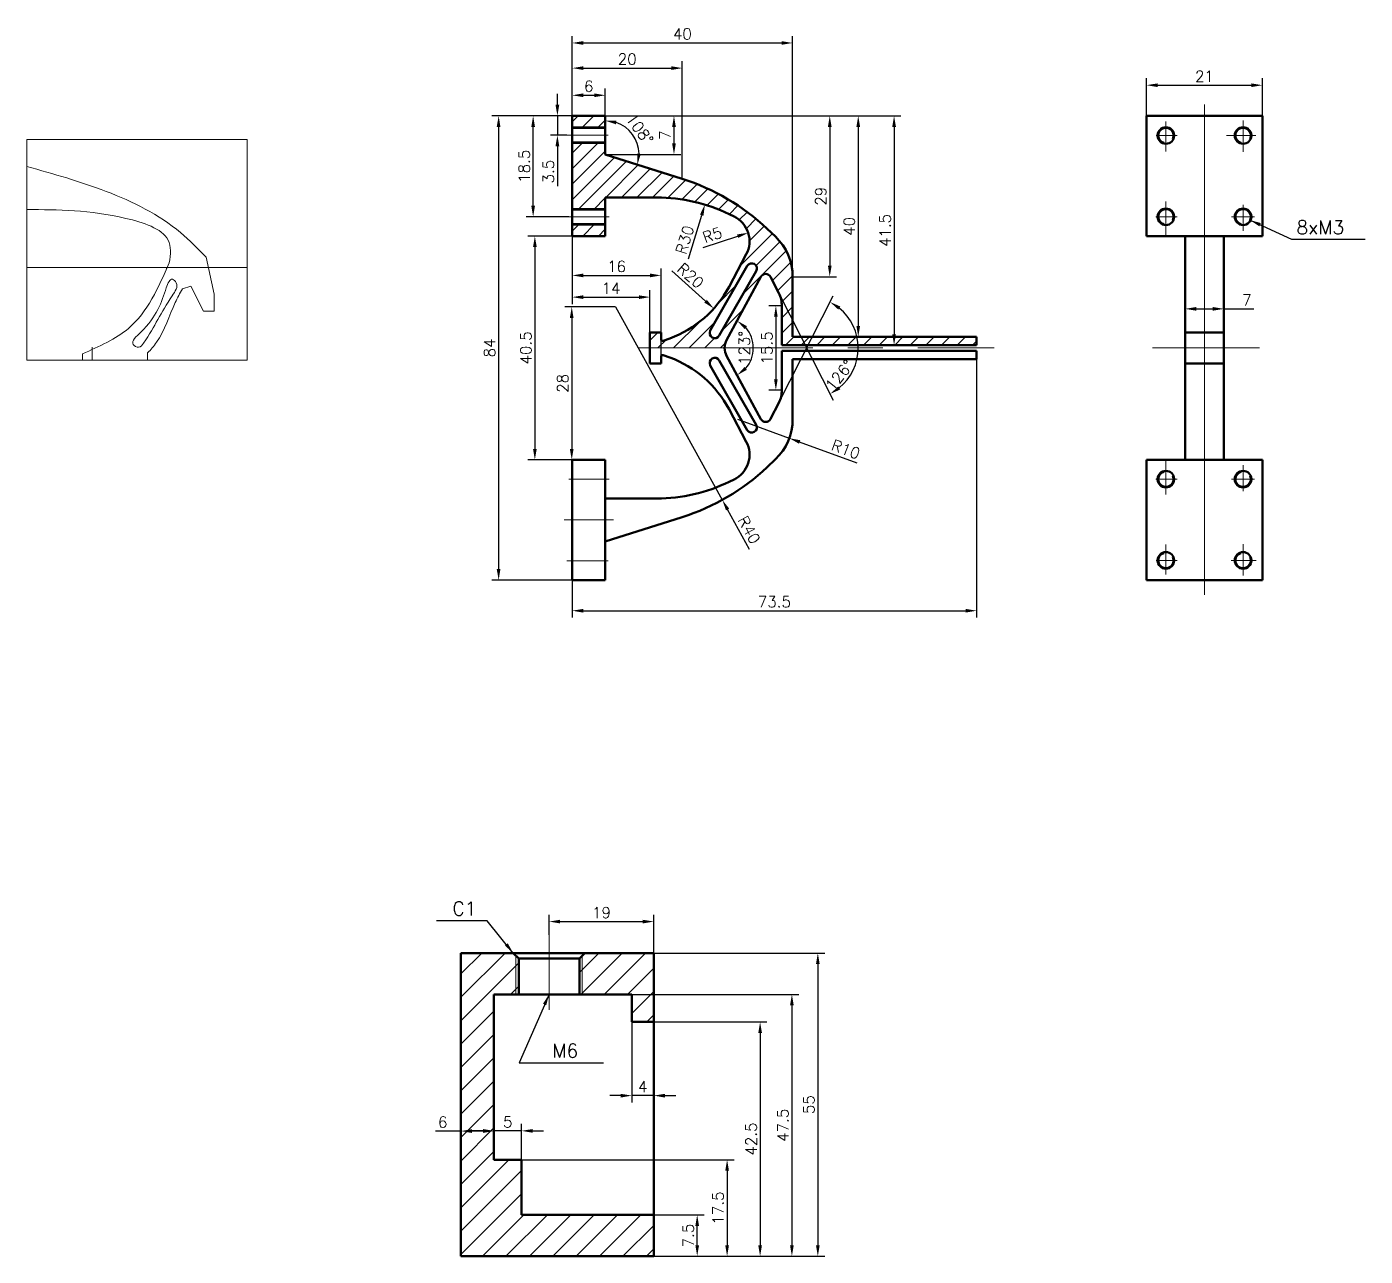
# Model space of a CAD drawing. Header units: millimetres. Extents: x -1505 to 6149, y -3153 to 848.
# Drawn here: x -1504.7 to -1261.9, y -1061.1 to -838.1 of the extents above; entities that cross this region are included whole.
import ezdxf

# ---------------------------------------------------------------- set-up
doc = ezdxf.new("R2010")
doc.units = ezdxf.units.MM
doc.linetypes.add('CENTER', pattern=[50.8, 31.75, -6.35, 6.35, -6.35])
doc.linetypes.add('CENTERX2', pattern=[101.6, 63.5, -12.7, 12.7, -12.7])
doc.styles.get("Standard").update_dxf_attribs({"font": 'txt', "bigfont": 'gbcbig.shx'})
doc.dimstyles.new('ISO-25', dxfattribs={"dimtxt": 2, "dimasz": 2, "dimexe": 1.25, "dimexo": 0, "dimtad": 1, "dimdsep": 46, "dimtxsty": 'Standard', "dimcen": 2.5, "dimadec": 0, "dimazin": 0, "dimtfac": 1, "dimtmove": 0, "dimatfit": 3, "dimfxl": 1, "dimarcsym": 0})

# ---------------------------------------------------------------- blocks, each defined once
blk = doc.blocks.new('*D2')
at = {"color": 0, "lineweight": -2}
for p, q in [((-1405.75, -854.26), (-1420.34, -854.26)), ((-1419.09, -856.26), (-1419.09, -936.47)), ((-1405.75, -938.47), (-1420.34, -938.47))]:
    blk.add_line(p, q, dxfattribs=at)
at = {"color": 0}
for points in [[(-1419.43, -856.26), (-1418.76, -856.26), (-1419.09, -854.26)], [(-1419.43, -936.47), (-1418.76, -936.47), (-1419.09, -938.47)]]:
    blk.add_solid(points, dxfattribs=at)
at = {"layer": 'Defpoints', "color": 0}
for p in [(-1405.75, -854.26), (-1419.09, -938.47), (-1405.75, -938.47)]:
    blk.add_point(p, dxfattribs=at)
at = {"color": 0, "lineweight": 13, "insert": (-1420.72, -896.36), "char_height": 2, "attachment_point": 5, "rotation": 90}
blk.add_mtext('84', dxfattribs=at)
blk = doc.blocks.new('*D3')
at = {"color": 0, "lineweight": -2}
for p, q in [((-1405.75, -876.07), (-1413.77, -876.07)), ((-1412.52, -878.07), (-1412.52, -914.66)), ((-1405.75, -916.66), (-1413.77, -916.66))]:
    blk.add_line(p, q, dxfattribs=at)
at = {"color": 0}
for points in [[(-1412.85, -878.07), (-1412.18, -878.07), (-1412.52, -876.07)], [(-1412.85, -914.66), (-1412.18, -914.66), (-1412.52, -916.66)]]:
    blk.add_solid(points, dxfattribs=at)
at = {"layer": 'Defpoints', "color": 0}
for p in [(-1405.75, -876.07), (-1412.52, -916.66), (-1405.75, -916.66)]:
    blk.add_point(p, dxfattribs=at)
at = {"color": 0, "lineweight": 13, "insert": (-1414.14, -896.36), "char_height": 2, "attachment_point": 5, "rotation": 90}
blk.add_mtext('40.5', dxfattribs=at)
blk = doc.blocks.new('*D4')
at = {"color": 0, "lineweight": -2}
for p, q in [((-1408.43, -852.26), (-1408.43, -850.26)), ((-1405.75, -854.26), (-1409.68, -854.26)), ((-1408.43, -854.26), (-1408.43, -857.76)), ((-1406.69, -857.76), (-1409.68, -857.76)), ((-1408.43, -859.76), (-1408.43, -867.01))]:
    blk.add_line(p, q, dxfattribs=at)
at = {"color": 0}
for points in [[(-1408.77, -852.26), (-1408.1, -852.26), (-1408.43, -854.26)], [(-1408.77, -859.76), (-1408.1, -859.76), (-1408.43, -857.76)]]:
    blk.add_solid(points, dxfattribs=at)
at = {"layer": 'Defpoints', "color": 0}
for p in [(-1405.75, -854.26), (-1408.43, -857.76), (-1406.69, -857.76)]:
    blk.add_point(p, dxfattribs=at)
at = {"color": 0, "lineweight": 13, "insert": (-1410.06, -864.38), "char_height": 2, "attachment_point": 5, "rotation": 90}
blk.add_mtext('3.5', dxfattribs=at)
blk = doc.blocks.new('*D5')
at = {"color": 0, "lineweight": -2}
for p, q in [((-1405.75, -854.26), (-1414.08, -854.26)), ((-1412.83, -870.57), (-1412.83, -856.26)), ((-1406.36, -872.57), (-1414.08, -872.57))]:
    blk.add_line(p, q, dxfattribs=at)
at = {"color": 0}
for points in [[(-1413.16, -856.26), (-1412.5, -856.26), (-1412.83, -854.26)], [(-1413.16, -870.57), (-1412.5, -870.57), (-1412.83, -872.57)]]:
    blk.add_solid(points, dxfattribs=at)
at = {"layer": 'Defpoints', "color": 0}
for p in [(-1412.83, -854.26), (-1405.75, -854.26), (-1406.36, -872.57)]:
    blk.add_point(p, dxfattribs=at)
at = {"color": 0, "lineweight": 13, "insert": (-1414.45, -863.41), "char_height": 2, "attachment_point": 5, "rotation": 90}
blk.add_mtext('18.5', dxfattribs=at)
blk = doc.blocks.new('*D6')
at = {"color": 0, "lineweight": -2}
blk.add_line((-1384.67, -880.2), (-1382.26, -872.28), dxfattribs=at)
at = {"color": 0}
blk.add_solid([(-1382.58, -872.18), (-1381.94, -872.37), (-1381.68, -870.36)], dxfattribs=at)
at = {"layer": 'Defpoints', "color": 0}
for p in [(-1381.68, -870.36), (-1390.41, -899.07)]:
    blk.add_point(p, dxfattribs=at)
at = {"color": 0, "lineweight": 13, "insert": (-1385.32, -876.74), "char_height": 2, "attachment_point": 5, "rotation": 73.0969}
blk.add_mtext('R30', dxfattribs=at)
blk = doc.blocks.new('*D7')
at = {"color": 0, "lineweight": -2}
blk.add_line((-1381.99, -878.12), (-1375.73, -876.09), dxfattribs=at)
at = {"color": 0}
blk.add_solid([(-1375.84, -875.77), (-1375.63, -876.4), (-1373.83, -875.47)], dxfattribs=at)
at = {"layer": 'Defpoints', "color": 0}
for p in [(-1373.83, -875.47), (-1378.58, -877.02)]:
    blk.add_point(p, dxfattribs=at)
at = {"color": 0, "lineweight": 13, "insert": (-1380.32, -875.87), "char_height": 2, "attachment_point": 5, "rotation": 18.0246}
blk.add_mtext('R5', dxfattribs=at)
blk = doc.blocks.new('*D8')
at = {"color": 0, "lineweight": -2}
blk.add_line((-1387.7, -882.37), (-1381.55, -887.88), dxfattribs=at)
at = {"color": 0}
blk.add_solid([(-1381.33, -887.63), (-1381.78, -888.13), (-1380.06, -889.21)], dxfattribs=at)
at = {"layer": 'Defpoints', "color": 0}
for p in [(-1394.96, -875.87), (-1380.06, -889.21)]:
    blk.add_point(p, dxfattribs=at)
at = {"color": 0, "lineweight": 13, "insert": (-1384.29, -883.25), "char_height": 2, "attachment_point": 5, "rotation": 318.1546}
blk.add_mtext('R20', dxfattribs=at)
blk = doc.blocks.new('*D9')
at = {"color": 0, "lineweight": -2}
for p, q in [((-1405.75, -854.26), (-1405.75, -849.28)), ((-1399.75, -854.26), (-1399.75, -849.28)), ((-1403.75, -850.53), (-1401.75, -850.53))]:
    blk.add_line(p, q, dxfattribs=at)
at = {"color": 0}
for points in [[(-1403.75, -850.19), (-1403.75, -850.86), (-1405.75, -850.53)], [(-1401.75, -850.19), (-1401.75, -850.86), (-1399.75, -850.53)]]:
    blk.add_solid(points, dxfattribs=at)
at = {"layer": 'Defpoints', "color": 0}
for p in [(-1399.75, -850.53), (-1405.75, -854.26), (-1399.75, -854.26)]:
    blk.add_point(p, dxfattribs=at)
at = {"color": 0, "lineweight": 13, "insert": (-1402.75, -848.9), "char_height": 2, "attachment_point": 5}
blk.add_mtext('6', dxfattribs=at)
blk = doc.blocks.new('*D10')
at = {"color": 0, "lineweight": -2}
for p, q in [((-1405.75, -854.26), (-1405.75, -844.35)), ((-1385.78, -865.69), (-1385.78, -844.35)), ((-1403.75, -845.6), (-1387.78, -845.6))]:
    blk.add_line(p, q, dxfattribs=at)
at = {"color": 0}
for points in [[(-1403.75, -845.27), (-1403.75, -845.93), (-1405.75, -845.6)], [(-1387.78, -845.27), (-1387.78, -845.93), (-1385.78, -845.6)]]:
    blk.add_solid(points, dxfattribs=at)
at = {"layer": 'Defpoints', "color": 0}
for p in [(-1385.78, -845.6), (-1405.75, -854.26), (-1385.78, -865.69)]:
    blk.add_point(p, dxfattribs=at)
at = {"color": 0, "lineweight": 13, "insert": (-1395.77, -843.97), "char_height": 2, "attachment_point": 5}
blk.add_mtext('20', dxfattribs=at)
blk = doc.blocks.new('*D11')
at = {"color": 0, "lineweight": -2}
for p, q in [((-1405.75, -854.26), (-1405.75, -839.79)), ((-1365.77, -894.36), (-1365.77, -839.79)), ((-1403.75, -841.04), (-1367.77, -841.04))]:
    blk.add_line(p, q, dxfattribs=at)
at = {"color": 0}
for points in [[(-1403.75, -840.71), (-1403.75, -841.37), (-1405.75, -841.04)], [(-1367.77, -840.71), (-1367.77, -841.37), (-1365.77, -841.04)]]:
    blk.add_solid(points, dxfattribs=at)
at = {"layer": 'Defpoints', "color": 0}
for p in [(-1365.77, -841.04), (-1405.75, -854.26), (-1365.77, -894.36)]:
    blk.add_point(p, dxfattribs=at)
at = {"color": 0, "lineweight": 13, "insert": (-1385.76, -839.41), "char_height": 2, "attachment_point": 5}
blk.add_mtext('40', dxfattribs=at)
blk = doc.blocks.new('*D12')
at = {"color": 0, "lineweight": -2}
for p, q in [((-1332.4, -898.36), (-1332.4, -945.27)), ((-1405.75, -938.47), (-1405.75, -945.27)), ((-1403.75, -944.02), (-1334.4, -944.02))]:
    blk.add_line(p, q, dxfattribs=at)
at = {"color": 0}
for points in [[(-1403.75, -943.69), (-1403.75, -944.36), (-1405.75, -944.02)], [(-1334.4, -943.69), (-1334.4, -944.36), (-1332.4, -944.02)]]:
    blk.add_solid(points, dxfattribs=at)
at = {"layer": 'Defpoints', "color": 0}
for p in [(-1332.4, -898.36), (-1405.75, -938.47), (-1332.4, -944.02)]:
    blk.add_point(p, dxfattribs=at)
at = {"color": 0, "lineweight": 13, "insert": (-1369.08, -942.4), "char_height": 2, "attachment_point": 5}
blk.add_mtext('73.5', dxfattribs=at)
blk = doc.blocks.new('*D13')
at = {"color": 0, "lineweight": -2}
for p, q in [((-1397.88, -888.91), (-1378.53, -923.92)), ((-1373.57, -932.89), (-1377.56, -925.67))]:
    blk.add_line(p, q, dxfattribs=at)
at = {"color": 0}
blk.add_solid([(-1377.27, -925.51), (-1377.85, -925.83), (-1378.53, -923.92)], dxfattribs=at)
at = {"layer": 'Defpoints', "color": 0}
for p in [(-1397.88, -888.91), (-1378.53, -923.92)]:
    blk.add_point(p, dxfattribs=at)
at = {"color": 0, "lineweight": 13, "insert": (-1373.66, -929.37), "char_height": 2, "attachment_point": 5, "rotation": 298.9301}
blk.add_mtext('R40', dxfattribs=at)
blk = doc.blocks.new('*D14')
at = {"color": 0, "lineweight": -2}
for p, q in [((-1375.77, -909.3), (-1366.38, -912.73)), ((-1354.07, -917.23), (-1364.5, -913.42))]:
    blk.add_line(p, q, dxfattribs=at)
at = {"color": 0}
blk.add_solid([(-1364.38, -913.1), (-1364.61, -913.73), (-1366.38, -912.73)], dxfattribs=at)
at = {"layer": 'Defpoints', "color": 0}
for p in [(-1375.77, -909.3), (-1366.38, -912.73)]:
    blk.add_point(p, dxfattribs=at)
at = {"color": 0, "lineweight": 13, "insert": (-1356.13, -914.75), "char_height": 2, "attachment_point": 5, "rotation": 339.9177}
blk.add_mtext('R10', dxfattribs=at)
blk = doc.blocks.new('*D15')
at = {"color": 0, "lineweight": -2}
blk.add_arc((-1399.75, -861.26), 6.12, 1.2156, 71.1855, dxfattribs=at)
at = {"color": 0}
for points in [[(-1397.83, -855.79), (-1397.72, -855.14), (-1399.75, -855.14)], [(-1393.3, -861.17), (-1393.96, -861.08), (-1393.92, -863.11)]]:
    blk.add_solid(points, dxfattribs=at)
at = {"layer": 'Defpoints', "color": 0}
for p in [(-1399.75, -854.26), (-1399.75, -861.26), (-1399.75, -861.26), (-1393.94, -859.34), (-1385.78, -865.69)]:
    blk.add_point(p, dxfattribs=at)
at = {"color": 0, "lineweight": 13, "insert": (-1393.5, -856.68), "char_height": 2, "attachment_point": 5, "rotation": 306.2006}
blk.add_mtext('108°', dxfattribs=at)
blk = doc.blocks.new('*D16')
at = {"color": 0, "lineweight": -2}
blk.add_arc((-1378.52, -896.36), 5.62, 318.92, 41.08, dxfattribs=at)
at = {"color": 0}
for points in [[(-1374.48, -892.93), (-1374.07, -892.41), (-1375.84, -891.42)], [(-1374.07, -900.32), (-1374.48, -899.8), (-1375.84, -901.31)]]:
    blk.add_solid(points, dxfattribs=at)
at = {"layer": 'Defpoints', "color": 0}
for p in [(-1371.53, -883.47), (-1377.74, -894.94), (-1377.74, -897.79), (-1373.25, -898.34), (-1371.53, -909.26)]:
    blk.add_point(p, dxfattribs=at)
at = {"color": 0, "lineweight": 13, "insert": (-1374.52, -896.36), "char_height": 2, "attachment_point": 5, "rotation": 90}
blk.add_mtext('123°', dxfattribs=at)
blk = doc.blocks.new('*D17')
at = {"color": 0, "lineweight": -2}
for p, q in [((-1399.75, -854.26), (-1386.04, -854.26)), ((-1387.29, -856.26), (-1387.29, -859.26)), ((-1399.75, -861.26), (-1386.04, -861.26))]:
    blk.add_line(p, q, dxfattribs=at)
at = {"color": 0}
for points in [[(-1387.62, -856.26), (-1386.95, -856.26), (-1387.29, -854.26)], [(-1387.62, -859.26), (-1386.95, -859.26), (-1387.29, -861.26)]]:
    blk.add_solid(points, dxfattribs=at)
at = {"layer": 'Defpoints', "color": 0}
for p in [(-1399.75, -854.26), (-1399.75, -861.26), (-1387.29, -861.26)]:
    blk.add_point(p, dxfattribs=at)
at = {"color": 0, "lineweight": 13, "insert": (-1388.91, -857.76), "char_height": 2, "attachment_point": 5, "rotation": 90}
blk.add_mtext('7', dxfattribs=at)
blk = doc.blocks.new('*D18')
at = {"color": 0, "lineweight": -2}
for p, q in [((-1405.75, -854.26), (-1346.12, -854.26)), ((-1347.37, -856.26), (-1347.37, -893.86)), ((-1332.4, -895.86), (-1348.62, -895.86))]:
    blk.add_line(p, q, dxfattribs=at)
at = {"color": 0}
for points in [[(-1347.7, -856.26), (-1347.03, -856.26), (-1347.37, -854.26)], [(-1347.7, -893.86), (-1347.03, -893.86), (-1347.37, -895.86)]]:
    blk.add_solid(points, dxfattribs=at)
at = {"layer": 'Defpoints', "color": 0}
for p in [(-1405.75, -854.26), (-1347.37, -895.86), (-1332.4, -895.86)]:
    blk.add_point(p, dxfattribs=at)
at = {"color": 0, "lineweight": 13, "insert": (-1348.99, -875.06), "char_height": 2, "attachment_point": 5, "rotation": 90}
blk.add_mtext('41.5', dxfattribs=at)
blk = doc.blocks.new('*D19')
at = {"color": 0, "lineweight": -2}
for p, q in [((-1399.75, -854.26), (-1357.79, -854.26)), ((-1359.04, -856.26), (-1359.04, -881.43)), ((-1365.77, -883.43), (-1357.79, -883.43))]:
    blk.add_line(p, q, dxfattribs=at)
at = {"color": 0}
for points in [[(-1359.37, -856.26), (-1358.7, -856.26), (-1359.04, -854.26)], [(-1359.37, -881.43), (-1358.7, -881.43), (-1359.04, -883.43)]]:
    blk.add_solid(points, dxfattribs=at)
at = {"layer": 'Defpoints', "color": 0}
for p in [(-1399.75, -854.26), (-1365.77, -883.43), (-1359.04, -883.43)]:
    blk.add_point(p, dxfattribs=at)
at = {"color": 0, "lineweight": 13, "insert": (-1360.66, -868.84), "char_height": 2, "attachment_point": 5, "rotation": 90}
blk.add_mtext('29', dxfattribs=at)
blk = doc.blocks.new('*D20')
at = {"color": 0, "lineweight": -2}
for p, q in [((-1399.75, -854.26), (-1352.62, -854.26)), ((-1353.87, -856.26), (-1353.87, -892.36)), ((-1365.77, -894.36), (-1352.62, -894.36))]:
    blk.add_line(p, q, dxfattribs=at)
at = {"color": 0}
for points in [[(-1354.2, -856.26), (-1353.54, -856.26), (-1353.87, -854.26)], [(-1354.2, -892.36), (-1353.54, -892.36), (-1353.87, -894.36)]]:
    blk.add_solid(points, dxfattribs=at)
at = {"layer": 'Defpoints', "color": 0}
for p in [(-1399.75, -854.26), (-1365.77, -894.36), (-1353.87, -894.36)]:
    blk.add_point(p, dxfattribs=at)
at = {"color": 0, "lineweight": 13, "insert": (-1355.49, -874.31), "char_height": 2, "attachment_point": 5, "rotation": 90}
blk.add_mtext('40', dxfattribs=at)
blk = doc.blocks.new('*D21')
at = {"color": 0, "lineweight": -2}
for p, q in [((-1405.75, -876.07), (-1405.75, -888.39)), ((-1391.64, -893.57), (-1391.64, -885.89)), ((-1403.75, -887.14), (-1393.64, -887.14))]:
    blk.add_line(p, q, dxfattribs=at)
at = {"color": 0}
for points in [[(-1403.75, -886.81), (-1403.75, -887.48), (-1405.75, -887.14)], [(-1393.64, -886.81), (-1393.64, -887.48), (-1391.64, -887.14)]]:
    blk.add_solid(points, dxfattribs=at)
at = {"layer": 'Defpoints', "color": 0}
for p in [(-1405.75, -876.07), (-1391.64, -887.14), (-1391.64, -893.57)]:
    blk.add_point(p, dxfattribs=at)
at = {"color": 0, "lineweight": 13, "insert": (-1398.69, -885.52), "char_height": 2, "attachment_point": 5}
blk.add_mtext('14', dxfattribs=at)
blk = doc.blocks.new('*D22')
at = {"color": 0, "lineweight": -2}
for p, q in [((-1405.75, -876.07), (-1405.75, -884.45)), ((-1403.75, -883.2), (-1391.64, -883.2)), ((-1389.64, -899.16), (-1389.64, -881.95))]:
    blk.add_line(p, q, dxfattribs=at)
at = {"color": 0}
for points in [[(-1403.75, -882.87), (-1403.75, -883.54), (-1405.75, -883.2)], [(-1391.64, -882.87), (-1391.64, -883.54), (-1389.64, -883.2)]]:
    blk.add_solid(points, dxfattribs=at)
at = {"layer": 'Defpoints', "color": 0}
for p in [(-1405.75, -876.07), (-1389.64, -883.2), (-1389.64, -899.16)]:
    blk.add_point(p, dxfattribs=at)
at = {"color": 0, "lineweight": 13, "insert": (-1397.69, -881.58), "char_height": 2, "attachment_point": 5}
blk.add_mtext('16', dxfattribs=at)
blk = doc.blocks.new('*D23')
at = {"color": 0, "lineweight": -2}
for p, q in [((-1368.27, -886.42), (-1358.41, -905.81)), ((-1368.27, -906.3), (-1358.41, -886.91))]:
    blk.add_line(p, q, dxfattribs=at)
blk.add_arc((-1363.22, -896.36), 9.35, 309.2257, 50.7743, dxfattribs=at)
at = {"color": 0}
for points in [[(-1357.48, -889.4), (-1357.12, -888.84), (-1358.98, -888.03)], [(-1357.12, -903.89), (-1357.48, -903.33), (-1358.98, -904.7)]]:
    blk.add_solid(points, dxfattribs=at)
at = {"layer": 'Defpoints', "color": 0}
for p in [(-1369.76, -883.49), (-1368.27, -886.42), (-1354.49, -893.01), (-1368.27, -906.3), (-1369.76, -909.24)]:
    blk.add_point(p, dxfattribs=at)
at = {"color": 0, "lineweight": 13, "insert": (-1357.29, -901.32), "char_height": 2, "attachment_point": 5, "rotation": 50.0633}
blk.add_mtext('126°', dxfattribs=at)
blk = doc.blocks.new('*D24')
at = {"color": 0, "lineweight": -2}
for p, q in [((-1367.73, -888.69), (-1370.06, -888.69)), ((-1368.81, -890.69), (-1368.81, -902.04)), ((-1367.73, -904.04), (-1370.06, -904.04))]:
    blk.add_line(p, q, dxfattribs=at)
at = {"color": 0}
for points in [[(-1369.14, -890.69), (-1368.48, -890.69), (-1368.81, -888.69)], [(-1369.14, -902.04), (-1368.48, -902.04), (-1368.81, -904.04)]]:
    blk.add_solid(points, dxfattribs=at)
at = {"layer": 'Defpoints', "color": 0}
for p in [(-1367.73, -888.69), (-1368.81, -904.04), (-1367.73, -904.04)]:
    blk.add_point(p, dxfattribs=at)
at = {"color": 0, "lineweight": 13, "insert": (-1370.43, -896.36), "char_height": 2, "attachment_point": 5, "rotation": 90}
blk.add_mtext('15.5', dxfattribs=at)
blk = doc.blocks.new('*D25')
at = {"color": 0, "lineweight": -2}
for p, q in [((-1397.88, -888.91), (-1407.08, -888.91)), ((-1405.83, -890.91), (-1405.83, -914.66)), ((-1405.75, -916.66), (-1407.08, -916.66))]:
    blk.add_line(p, q, dxfattribs=at)
at = {"color": 0}
for points in [[(-1406.17, -890.91), (-1405.5, -890.91), (-1405.83, -888.91)], [(-1406.17, -914.66), (-1405.5, -914.66), (-1405.83, -916.66)]]:
    blk.add_solid(points, dxfattribs=at)
at = {"layer": 'Defpoints', "color": 0}
for p in [(-1397.88, -888.91), (-1405.83, -916.66), (-1405.75, -916.66)]:
    blk.add_point(p, dxfattribs=at)
at = {"color": 0, "lineweight": 13, "insert": (-1407.46, -902.79), "char_height": 2, "attachment_point": 5, "rotation": 90}
blk.add_mtext('28', dxfattribs=at)
blk = doc.blocks.new('*D26')
at = {"color": 0, "lineweight": -2}
for p, q in [((-1301.58, -854.26), (-1301.58, -847.45)), ((-1299.58, -848.7), (-1282.58, -848.7)), ((-1280.58, -854.26), (-1280.58, -847.45))]:
    blk.add_line(p, q, dxfattribs=at)
at = {"color": 0}
for points in [[(-1299.58, -848.37), (-1299.58, -849.04), (-1301.58, -848.7)], [(-1282.58, -848.37), (-1282.58, -849.04), (-1280.58, -848.7)]]:
    blk.add_solid(points, dxfattribs=at)
at = {"layer": 'Defpoints', "color": 0}
for p in [(-1280.58, -848.7), (-1301.58, -854.26), (-1280.58, -854.26)]:
    blk.add_point(p, dxfattribs=at)
at = {"color": 0, "lineweight": 13, "insert": (-1291.08, -847.08), "char_height": 2, "attachment_point": 5}
blk.add_mtext('21', dxfattribs=at)
blk = doc.blocks.new('*D27')
at = {"color": 0, "lineweight": -2}
for p, q in [((-1294.58, -896.36), (-1294.58, -888.02)), ((-1287.58, -896.36), (-1287.58, -888.02)), ((-1292.58, -889.27), (-1289.58, -889.27)), ((-1287.58, -889.27), (-1282.11, -889.27))]:
    blk.add_line(p, q, dxfattribs=at)
at = {"color": 0}
for points in [[(-1292.58, -888.93), (-1292.58, -889.6), (-1294.58, -889.27)], [(-1289.58, -888.93), (-1289.58, -889.6), (-1287.58, -889.27)]]:
    blk.add_solid(points, dxfattribs=at)
at = {"layer": 'Defpoints', "color": 0}
for p in [(-1287.58, -889.27), (-1294.58, -896.36), (-1287.58, -896.36)]:
    blk.add_point(p, dxfattribs=at)
at = {"color": 0, "lineweight": 13, "insert": (-1283.41, -887.64), "char_height": 2, "attachment_point": 5}
blk.add_mtext('7', dxfattribs=at)
blk = doc.blocks.new('*D29')
at = {"color": 0, "lineweight": -2}
for p, q in [((-1390.94, -1006.11), (-1359.95, -1006.11)), ((-1361.2, -1008.11), (-1361.2, -1059.11)), ((-1390.94, -1061.11), (-1359.95, -1061.11))]:
    blk.add_line(p, q, dxfattribs=at)
at = {"color": 0}
for points in [[(-1361.53, -1008.11), (-1360.86, -1008.11), (-1361.2, -1006.11)], [(-1361.53, -1059.11), (-1360.86, -1059.11), (-1361.2, -1061.11)]]:
    blk.add_solid(points, dxfattribs=at)
at = {"layer": 'Defpoints', "color": 0}
for p in [(-1390.94, -1006.11), (-1390.94, -1061.11), (-1361.2, -1061.11)]:
    blk.add_point(p, dxfattribs=at)
at = {"color": 0, "lineweight": 13, "insert": (-1362.82, -1033.61), "char_height": 2, "attachment_point": 5, "rotation": 90}
blk.add_mtext('55', dxfattribs=at)
blk = doc.blocks.new('*D30')
at = {"color": 0, "lineweight": -2}
for p, q in [((-1390.94, -1053.61), (-1381.83, -1053.61)), ((-1383.08, -1059.11), (-1383.08, -1055.61)), ((-1390.94, -1061.11), (-1381.83, -1061.11))]:
    blk.add_line(p, q, dxfattribs=at)
at = {"color": 0}
for points in [[(-1383.41, -1055.61), (-1382.74, -1055.61), (-1383.08, -1053.61)], [(-1383.41, -1059.11), (-1382.74, -1059.11), (-1383.08, -1061.11)]]:
    blk.add_solid(points, dxfattribs=at)
at = {"layer": 'Defpoints', "color": 0}
for p in [(-1390.94, -1053.61), (-1383.08, -1053.61), (-1390.94, -1061.11)]:
    blk.add_point(p, dxfattribs=at)
at = {"color": 0, "lineweight": 13, "insert": (-1384.7, -1057.36), "char_height": 2, "attachment_point": 5, "rotation": 90}
blk.add_mtext('7.5', dxfattribs=at)
blk = doc.blocks.new('*D31')
at = {"color": 0, "lineweight": -2}
for p, q in [((-1390.94, -1018.61), (-1370.42, -1018.61)), ((-1371.67, -1020.61), (-1371.67, -1059.11)), ((-1390.94, -1061.11), (-1370.42, -1061.11))]:
    blk.add_line(p, q, dxfattribs=at)
at = {"color": 0}
for points in [[(-1372, -1020.61), (-1371.33, -1020.61), (-1371.67, -1018.61)], [(-1372, -1059.11), (-1371.33, -1059.11), (-1371.67, -1061.11)]]:
    blk.add_solid(points, dxfattribs=at)
at = {"layer": 'Defpoints', "color": 0}
for p in [(-1390.94, -1018.61), (-1390.94, -1061.11), (-1371.67, -1061.11)]:
    blk.add_point(p, dxfattribs=at)
at = {"color": 0, "lineweight": 13, "insert": (-1373.29, -1039.86), "char_height": 2, "attachment_point": 5, "rotation": 90}
blk.add_mtext('42.5', dxfattribs=at)
blk = doc.blocks.new('*D32')
at = {"color": 0, "lineweight": -2}
for p, q in [((-1414.94, -1043.61), (-1376.4, -1043.61)), ((-1377.65, -1045.61), (-1377.65, -1059.11)), ((-1390.94, -1061.11), (-1376.4, -1061.11))]:
    blk.add_line(p, q, dxfattribs=at)
at = {"color": 0}
for points in [[(-1377.99, -1045.61), (-1377.32, -1045.61), (-1377.65, -1043.61)], [(-1377.99, -1059.11), (-1377.32, -1059.11), (-1377.65, -1061.11)]]:
    blk.add_solid(points, dxfattribs=at)
at = {"layer": 'Defpoints', "color": 0}
for p in [(-1414.94, -1043.61), (-1390.94, -1061.11), (-1377.65, -1061.11)]:
    blk.add_point(p, dxfattribs=at)
at = {"color": 0, "lineweight": 13, "insert": (-1379.28, -1052.36), "char_height": 2, "attachment_point": 5, "rotation": 90}
blk.add_mtext('17.5', dxfattribs=at)
blk = doc.blocks.new('*D33')
at = {"color": 0, "lineweight": -2}
for p, q in [((-1394.94, -1013.61), (-1364.65, -1013.61)), ((-1365.9, -1015.61), (-1365.9, -1059.11)), ((-1390.94, -1061.11), (-1364.65, -1061.11))]:
    blk.add_line(p, q, dxfattribs=at)
at = {"color": 0}
for points in [[(-1366.24, -1015.61), (-1365.57, -1015.61), (-1365.9, -1013.61)], [(-1366.24, -1059.11), (-1365.57, -1059.11), (-1365.9, -1061.11)]]:
    blk.add_solid(points, dxfattribs=at)
at = {"layer": 'Defpoints', "color": 0}
for p in [(-1394.94, -1013.61), (-1390.94, -1061.11), (-1365.9, -1061.11)]:
    blk.add_point(p, dxfattribs=at)
at = {"color": 0, "lineweight": 13, "insert": (-1367.53, -1037.36), "char_height": 2, "attachment_point": 5, "rotation": 90}
blk.add_mtext('47.5', dxfattribs=at)
blk = doc.blocks.new('*D34')
at = {"color": 0, "lineweight": -2}
for p, q in [((-1409.94, -1002.84), (-1409.94, -999.16)), ((-1390.94, -1006.11), (-1390.94, -999.16)), ((-1407.94, -1000.41), (-1392.94, -1000.41))]:
    blk.add_line(p, q, dxfattribs=at)
at = {"color": 0}
for points in [[(-1407.94, -1000.08), (-1407.94, -1000.74), (-1409.94, -1000.41)], [(-1392.94, -1000.08), (-1392.94, -1000.74), (-1390.94, -1000.41)]]:
    blk.add_solid(points, dxfattribs=at)
at = {"layer": 'Defpoints', "color": 0}
for p in [(-1390.94, -1000.41), (-1409.94, -1002.84), (-1390.94, -1006.11)]:
    blk.add_point(p, dxfattribs=at)
at = {"color": 0, "lineweight": 13, "insert": (-1400.44, -998.78), "char_height": 2, "attachment_point": 5}
blk.add_mtext('19', dxfattribs=at)
blk = doc.blocks.new('*D35')
at = {"color": 0, "lineweight": -2}
for p, q in [((-1394.94, -1018.61), (-1394.94, -1033.23)), ((-1390.94, -1018.61), (-1390.94, -1033.23)), ((-1396.94, -1031.98), (-1398.94, -1031.98)), ((-1390.94, -1031.98), (-1394.94, -1031.98)), ((-1388.94, -1031.98), (-1386.94, -1031.98))]:
    blk.add_line(p, q, dxfattribs=at)
at = {"color": 0}
for points in [[(-1396.94, -1031.65), (-1396.94, -1032.32), (-1394.94, -1031.98)], [(-1388.94, -1031.65), (-1388.94, -1032.32), (-1390.94, -1031.98)]]:
    blk.add_solid(points, dxfattribs=at)
at = {"layer": 'Defpoints', "color": 0}
for p in [(-1394.94, -1018.61), (-1390.94, -1018.61), (-1394.94, -1031.98)]:
    blk.add_point(p, dxfattribs=at)
at = {"color": 0, "lineweight": 13, "insert": (-1392.94, -1030.36), "char_height": 2, "attachment_point": 5}
blk.add_mtext('4', dxfattribs=at)
blk = doc.blocks.new('*D36')
at = {"color": 0, "lineweight": -2}
for p, q in [((-1421.94, -1038.37), (-1423.94, -1038.37)), ((-1419.94, -1043.61), (-1419.94, -1037.12)), ((-1414.94, -1038.37), (-1419.94, -1038.37)), ((-1414.94, -1043.61), (-1414.94, -1037.12)), ((-1412.94, -1038.37), (-1410.94, -1038.37))]:
    blk.add_line(p, q, dxfattribs=at)
at = {"color": 0}
for points in [[(-1421.94, -1038.04), (-1421.94, -1038.7), (-1419.94, -1038.37)], [(-1412.94, -1038.04), (-1412.94, -1038.7), (-1414.94, -1038.37)]]:
    blk.add_solid(points, dxfattribs=at)
at = {"layer": 'Defpoints', "color": 0}
for p in [(-1419.94, -1038.37), (-1419.94, -1043.61), (-1414.94, -1043.61)]:
    blk.add_point(p, dxfattribs=at)
at = {"color": 0, "lineweight": 13, "insert": (-1417.44, -1036.74), "char_height": 2, "attachment_point": 5}
blk.add_mtext('5', dxfattribs=at)
blk = doc.blocks.new('*D37')
at = {"color": 0, "lineweight": -2}
for p, q in [((-1425.94, -1006.11), (-1425.94, -1039.66)), ((-1425.94, -1038.41), (-1430.53, -1038.41)), ((-1421.94, -1038.41), (-1423.94, -1038.41)), ((-1419.94, -1038.37), (-1419.94, -1039.66))]:
    blk.add_line(p, q, dxfattribs=at)
at = {"color": 0}
for points in [[(-1423.94, -1038.07), (-1423.94, -1038.74), (-1425.94, -1038.41)], [(-1421.94, -1038.07), (-1421.94, -1038.74), (-1419.94, -1038.41)]]:
    blk.add_solid(points, dxfattribs=at)
at = {"layer": 'Defpoints', "color": 0}
for p in [(-1425.94, -1006.11), (-1425.94, -1038.41), (-1419.94, -1038.37)]:
    blk.add_point(p, dxfattribs=at)
at = {"color": 0, "lineweight": 13, "insert": (-1429.23, -1036.78), "char_height": 2, "attachment_point": 5}
blk.add_mtext('6', dxfattribs=at)

msp = doc.modelspace()

# ---------------------------------------------------------------- hatches: boundary and pattern name
at = {"lineweight": 13}
h = msp.add_hatch(dxfattribs=at)
h.set_pattern_fill('_USER', color=256, scale=2, angle=45, style=0, pattern_type=0)
h.set_pattern_definition([(45, (-2578.7908, -1691.8149), (-1.4142136, 1.4142136), [])])
h.paths.add_polyline_path([(-1399.751, -861.257), (-1399.751, -859.257), (-1405.751, -859.257), (-1405.751, -871.067), (-1399.751, -871.067), (-1399.751, -869.067), (-1390.405, -869.067, -0.1137726), (-1377.271, -872.094), (-1376.396, -872.521, -0.4246014), (-1374.169, -879.363), (-1377.301, -885.255, -0.1845846), (-1388.062, -894.641), (-1389.233, -895.072, -0.5215628), (-1389.637, -894.79), (-1389.637, -893.569), (-1391.637, -893.569), (-1391.637, -896.364), (-1378.104, -896.364, -0.124708), (-1377.742, -894.935), (-1371.531, -883.466, -0.6045346), (-1369.761, -883.489), (-1368.268, -886.424, -0.1181285), (-1367.725, -888.69), (-1367.725, -895.864), (-1332.4, -895.864), (-1332.4, -894.364), (-1365.769, -894.364), (-1365.769, -887.492), (-1365.769, -883.431, 0.2061935), (-1368.899, -876.165), (-1370.393, -874.752, 0.1130436), (-1385.781, -865.688)])
h.paths.add_polyline_path([(-1372.376, -882.405), (-1379.071, -894.12, -1), (-1380.696, -893.192), (-1374.002, -881.476, -1)], flags=16)
h.paths.add_polyline_path([(-1399.751, -859.257), (-1399.751, -859.098), (-1405.751, -859.098), (-1405.751, -859.257)])
h.paths.add_polyline_path([(-1399.751, -856.257), (-1399.751, -854.257), (-1405.751, -854.257), (-1405.751, -856.257)])
h.paths.add_polyline_path([(-1405.751, -856.257), (-1405.751, -856.417), (-1399.751, -856.417), (-1399.751, -856.257)])
h.paths.add_polyline_path([(-1399.751, -871.226), (-1399.751, -871.067), (-1405.751, -871.067), (-1405.751, -871.226)], flags=17)
h.paths.add_polyline_path([(-1405.751, -873.907), (-1405.751, -874.067), (-1399.751, -874.067), (-1399.751, -873.907)], flags=17)
h.paths.add_polyline_path([(-1405.751, -874.067), (-1405.751, -876.067), (-1399.751, -876.067), (-1399.751, -874.067)], flags=17)
h = msp.add_hatch(dxfattribs=at)
h.set_pattern_fill('_USER', color=256, scale=3, angle=45, style=0, pattern_type=0)
h.set_pattern_definition([(45, (-2578.7908, -1691.815), (-2.1213203, 2.1213203), [])])
h.paths.add_polyline_path([(-1390.943, -1006.108), (-1403.443, -1006.108), (-1403.943, -1006.608), (-1403.943, -1013.608), (-1394.943, -1013.608), (-1394.943, -1018.608), (-1390.943, -1018.608)])
h.paths.add_polyline_path([(-1415.943, -1006.608), (-1416.443, -1006.108), (-1425.943, -1006.108), (-1425.943, -1061.108), (-1390.943, -1061.108), (-1390.943, -1053.608), (-1414.943, -1053.608), (-1414.943, -1043.608), (-1419.943, -1043.608), (-1419.943, -1013.608), (-1415.943, -1013.608)])
h.paths.add_polyline_path([(-1415.443, -1007.108), (-1415.943, -1006.608), (-1415.943, -1013.608), (-1415.443, -1013.608)], flags=17)
h.paths.add_polyline_path([(-1403.943, -1006.608), (-1404.443, -1007.108), (-1404.443, -1013.608), (-1403.943, -1013.608)], flags=17)

# ---------------------------------------------------------------- linework, layer by layer
at = {"lineweight": 50}
for p, q in [((-1399.751, -854.257), (-1405.751, -854.257)), ((-1405.751, -854.257), (-1405.751, -876.067)), ((-1399.751, -861.257), (-1399.751, -854.257)), ((-1301.578, -854.257), (-1294.578, -854.257)), ((-1301.578, -854.257), (-1301.578, -876.067)), ((-1287.578, -854.257), (-1294.578, -854.257)), ((-1287.578, -854.257), (-1280.578, -854.257)), ((-1280.578, -854.257), (-1280.578, -876.067)), ((-1399.751, -856.417), (-1405.751, -856.417)), ((-1399.751, -859.098), (-1405.751, -859.098)), ((-1399.751, -861.257), (-1385.781, -865.688)), ((-1399.751, -871.226), (-1405.751, -871.226)), ((-1399.751, -869.067), (-1390.405, -869.067)), ((-1399.751, -869.067), (-1399.751, -876.067)), ((-1399.751, -876.067), (-1399.751, -872.567)), ((-1377.271, -872.094), (-1376.396, -872.521)), ((-1399.751, -873.907), (-1405.751, -873.907)), ((-1399.751, -876.067), (-1405.751, -876.067)), ((-1370.393, -874.752), (-1368.899, -876.165)), ((-1301.578, -876.067), (-1280.578, -876.067)), ((-1294.578, -876.067), (-1294.578, -916.66)), ((-1287.578, -916.66), (-1287.578, -876.067)), ((-1374.169, -879.363), (-1377.301, -885.255)), ((-1374.002, -881.476), (-1380.696, -893.192)), ((-1379.071, -894.12), (-1372.376, -882.405)), ((-1371.531, -883.466), (-1377.742, -894.935)), ((-1368.268, -886.424), (-1369.761, -883.489)), ((-1365.769, -883.431), (-1365.769, -887.492)), ((-1365.769, -887.492), (-1365.769, -894.364)), ((-1367.725, -895.864), (-1367.725, -888.69)), ((-1389.637, -893.569), (-1391.637, -893.569)), ((-1391.637, -893.569), (-1391.637, -899.158)), ((-1389.637, -894.79), (-1389.637, -893.569)), ((-1388.062, -894.641), (-1389.233, -895.072)), ((-1332.4, -894.364), (-1365.769, -894.364)), ((-1332.4, -895.864), (-1332.4, -894.364)), ((-1294.578, -893.569), (-1287.578, -893.569)), ((-1389.637, -897.937), (-1389.637, -899.158)), ((-1388.062, -898.086), (-1389.233, -897.655)), ((-1371.531, -909.261), (-1377.742, -897.792)), ((-1367.725, -904.037), (-1367.725, -896.864)), ((-1332.4, -896.864), (-1332.4, -898.364)), ((-1389.637, -899.158), (-1391.637, -899.158)), ((-1374.002, -911.251), (-1380.696, -899.536)), ((-1379.071, -898.607), (-1372.376, -910.322)), ((-1332.4, -898.364), (-1365.769, -898.364)), ((-1365.769, -898.364), (-1365.769, -905.235)), ((-1294.578, -899.158), (-1287.578, -899.158)), ((-1365.769, -909.296), (-1365.769, -905.235)), ((-1374.169, -913.365), (-1377.301, -907.472)), ((-1368.268, -906.303), (-1369.761, -909.238)), ((-1399.751, -916.66), (-1405.751, -916.66)), ((-1405.751, -938.47), (-1405.751, -916.66)), ((-1399.751, -923.66), (-1399.751, -916.66)), ((-1370.393, -917.975), (-1368.899, -916.562)), ((-1301.578, -938.47), (-1301.578, -916.66)), ((-1280.578, -916.66), (-1301.578, -916.66)), ((-1280.578, -938.47), (-1280.578, -916.66)), ((-1377.271, -920.633), (-1376.396, -920.206)), ((-1399.751, -923.66), (-1390.405, -923.66)), ((-1399.751, -923.66), (-1399.751, -931.47)), ((-1399.751, -931.47), (-1385.781, -927.039)), ((-1399.751, -931.47), (-1399.751, -938.47)), ((-1399.751, -938.47), (-1405.751, -938.47)), ((-1294.578, -938.47), (-1301.578, -938.47)), ((-1294.578, -938.47), (-1287.578, -938.47)), ((-1287.578, -938.47), (-1294.578, -938.47)), ((-1287.578, -938.47), (-1280.578, -938.47)), ((-1425.943, -1061.108), (-1425.943, -1006.108)), ((-1425.943, -1006.108), (-1416.443, -1006.108)), ((-1416.443, -1006.108), (-1390.943, -1006.108)), ((-1415.443, -1007.108), (-1416.443, -1006.108)), ((-1415.443, -1013.608), (-1415.443, -1007.108)), ((-1404.443, -1007.108), (-1415.443, -1007.108)), ((-1404.443, -1007.108), (-1403.443, -1006.108)), ((-1404.443, -1013.608), (-1404.443, -1007.108)), ((-1390.943, -1006.108), (-1390.943, -1018.608)), ((-1394.943, -1013.608), (-1419.943, -1013.608)), ((-1419.943, -1013.608), (-1419.943, -1043.608)), ((-1419.943, -1013.608), (-1419.943, -1028.608)), ((-1394.943, -1018.608), (-1394.943, -1013.608)), ((-1390.943, -1018.608), (-1394.943, -1018.608)), ((-1390.943, -1018.608), (-1390.943, -1053.608)), ((-1419.943, -1043.608), (-1414.943, -1043.608)), ((-1414.943, -1043.608), (-1414.943, -1053.608)), ((-1414.943, -1053.608), (-1390.943, -1053.608)), ((-1390.943, -1053.608), (-1396.943, -1053.608)), ((-1390.943, -1053.608), (-1390.943, -1061.108)), ((-1425.943, -1061.108), (-1390.943, -1061.108))]:
    msp.add_line(p, q, dxfattribs=at)
at = {"lineweight": 13}
for p, q in [((-1399.751, -854.257), (-1399.751, -857.757)), ((-1504.665, -858.551), (-1504.665, -898.551)), ((-1464.665, -858.551), (-1504.665, -858.551)), ((-1464.665, -898.551), (-1464.665, -858.551)), ((-1281.775, -857.827), (-1287.082, -857.827)), ((-1472.155, -879.891), (-1470.683, -886.63)), ((-1504.665, -881.792), (-1464.665, -881.792)), ((-1464.665, -881.792), (-1474.665, -881.792)), ((-1474.927, -885.179), (-1476.443, -885.649)), ((-1472.639, -889.68), (-1474.927, -885.179)), ((-1470.683, -886.63), (-1470.683, -889.68)), ((-1470.683, -889.68), (-1472.639, -889.68)), ((-1494.551, -897.405), (-1494.551, -898.551)), ((-1492.804, -896.188), (-1492.804, -898.551)), ((-1482.74, -897.268), (-1482.74, -898.551)), ((-1504.665, -898.551), (-1464.665, -898.551)), ((-1365.769, -898.364), (-1365.769, -909.296)), ((-1281.69, -934.9), (-1286.213, -934.9)), ((-1409.943, -1016.403), (-1409.943, -1002.837)), ((-1415.943, -1013.608), (-1415.943, -1006.608)), ((-1403.943, -1013.608), (-1403.943, -1006.608))]:
    msp.add_line(p, q, dxfattribs=at)
at = {"lineweight": 5}
for p, q in [((-1291.078, -852.222), (-1291.078, -941.124)), ((-1399.751, -856.257), (-1405.751, -856.257)), ((-1298.078, -855.258), (-1298.078, -860.74)), ((-1284.078, -855.119), (-1284.078, -860.775)), ((-1399.751, -859.257), (-1405.751, -859.257)), ((-1299.831, -857.827), (-1296.021, -857.827)), ((-1399.751, -871.067), (-1405.751, -871.067)), ((-1298.078, -869.774), (-1298.078, -876.067)), ((-1284.078, -870.375), (-1284.078, -875.088)), ((-1299.899, -872.567), (-1296.018, -872.567)), ((-1286.196, -872.567), (-1281.99, -872.567)), ((-1399.751, -874.067), (-1405.751, -874.067)), ((-1300.525, -896.364), (-1281.092, -896.364)), ((-1298.078, -922.953), (-1298.078, -916.66)), ((-1284.078, -922.353), (-1284.078, -917.639)), ((-1299.899, -920.16), (-1296.018, -920.16)), ((-1286.196, -920.16), (-1281.99, -920.16)), ((-1298.078, -937.469), (-1298.078, -931.987)), ((-1284.078, -937.608), (-1284.078, -931.952)), ((-1299.831, -934.9), (-1296.021, -934.9))]:
    msp.add_line(p, q, dxfattribs=at)
at = {"linetype": 'CENTER', "lineweight": 9}
for p, q in [((-1399.201, -857.757), (-1406.693, -857.757)), ((-1399.026, -872.567), (-1406.355, -872.567))]:
    msp.add_line(p, q, dxfattribs=at)
at = {"linetype": 'CENTER', "lineweight": 5}
msp.add_line((-1393.87, -896.364), (-1329.214, -896.364), dxfattribs=at)
at = {"linetype": 'CENTERX2', "lineweight": 50}
for p, q in [((-1367.725, -895.864), (-1332.4, -895.864)), ((-1367.725, -896.864), (-1332.4, -896.864))]:
    msp.add_line(p, q, dxfattribs=at)
at = {"linetype": 'CENTER', "lineweight": 13}
for p, q in [((-1399.026, -920.16), (-1406.355, -920.16)), ((-1398.254, -927.565), (-1407.232, -927.565)), ((-1399.201, -934.97), (-1406.693, -934.97))]:
    msp.add_line(p, q, dxfattribs=at)
at = {"lineweight": 50}
for centre in [(-1298.078, -857.827), (-1284.078, -857.827), (-1298.078, -872.567), (-1284.078, -872.567), (-1298.078, -920.16), (-1284.078, -920.16), (-1298.078, -934.9), (-1284.078, -934.9)]:
    msp.add_circle(centre, 1.5, dxfattribs=at)
for centre, radius, start, end in [((-1298.078, -857.827), 1.4, 334.47802, 253.37957), ((-1284.078, -857.827), 1.4, 334.47802, 253.37957), ((-1397.875, -903.816), 40, 46.60294, 72.40111), ((-1390.405, -899.067), 30, 64.03687, 90), ((-1298.078, -872.567), 1.4, 334.47802, 253.37957), ((-1284.078, -872.567), 1.4, 334.47802, 253.37957), ((-1378.585, -877.016), 5, 332.01229, 64.03687), ((-1375.769, -883.431), 10, 0, 46.60294), ((-1373.189, -881.941), 0.936, 330.25428, 150.25428), ((-1370.652, -883.942), 1, 26.94818, 151.56583), ((-1394.962, -875.869), 20, 290.17948, 332.01229), ((-1372.725, -888.69), 5, 0, 26.94818), ((-1379.884, -893.656), 0.936, 150.25428, 330.25428), ((-1389.337, -894.79), 0.3, 180, 290.17948), ((-1375.104, -896.364), 3, 151.56583, 208.43417), ((-1389.337, -897.937), 0.3, 69.82052, 180), ((-1394.962, -916.858), 20, 27.98771, 69.82052), ((-1379.884, -899.071), 0.936, 29.74572, 209.74572), ((-1372.725, -904.037), 5, 333.05182, 0), ((-1370.652, -908.785), 1, 208.43417, 333.05182), ((-1375.769, -909.296), 10, 313.39706, 0), ((-1373.189, -910.786), 0.936, 209.74572, 29.74572), ((-1378.585, -915.711), 5, 295.96313, 27.98771), ((-1397.875, -888.911), 40, 287.59889, 313.39706), ((-1298.078, -920.16), 1.4, 106.62043, 25.52198), ((-1284.078, -920.16), 1.4, 106.62043, 25.52198), ((-1390.405, -893.66), 30, 270, 295.96313), ((-1298.078, -934.9), 1.4, 106.62043, 25.52198), ((-1284.078, -934.9), 1.4, 106.62043, 25.52198)]:
    msp.add_arc(centre, radius, start, end, dxfattribs=at)
at = {"lineweight": 13}
msp.add_arc((-1474.665, -881.792), 4.633, 180, 182.34081, dxfattribs=at)
for points in [[(-1504.665, -863.444), (-1490.261, -867.961), (-1476.764, -875.445), (-1472.155, -879.891)], [(-1479.36, -885.44), (-1478.239, -883.906), (-1477.556, -884.539), (-1478.293, -886.902), (-1483.477, -895.466), (-1484.373, -896.245), (-1485.348, -895.739), (-1483.984, -893.481), (-1479.36, -885.44)]]:
    msp.add_spline(points, degree=3, dxfattribs=at)
for points, knots in [([(-1504.665, -871.254), (-1498.986, -871.285), (-1490.605, -871.33), (-1478.384, -875.225), (-1478.51, -879.364), (-1478.842, -880.928)], [0, 0, 0, 0, 18.0552788, 26.6485055, 31.1745131, 31.1745131, 31.1745131, 31.1745131]), ([(-1478.842, -880.928), (-1480.768, -885.439), (-1484.136, -892.88), (-1491.55, -896.101), (-1494.551, -897.405)], [0.8150089, 0.8150089, 0.8150089, 0.8150089, 14.8203308, 24.3475912, 24.3475912, 24.3475912, 24.3475912]), ([(-1476.443, -885.649), (-1476.9, -886.451), (-1478.59, -889.61), (-1479.809, -894.023), (-1482.17, -896.637), (-1482.74, -897.268)], [2.2751202, 2.2751202, 2.2751202, 2.2751202, 5.0462808, 13.017937, 15.5525434, 15.5525434, 15.5525434, 15.5525434])]:
    msp.add_open_spline(points, degree=3, knots=knots, dxfattribs=at)

# ---------------------------------------------------------------- texts
at = {"lineweight": 13, "char_height": 2.5, "attachment_point": 1}
for s, insert, width in [('8xM3', (-1274.409, -873.23), 11.2635), ('C1', (-1427.48, -996.798), 8.28656), ('M6', (-1409.357, -1022.589), 7.70167)]:
    msp.add_mtext(s, dxfattribs=dict(at, insert=insert, width=width))

# ---------------------------------------------------------------- dimensions: what is measured, and where the dimension line sits
at = {"lineweight": 13}
for base, p1, p2, text, picture, middle in [((-1365.769, -841.038), (-1405.751, -854.257), (-1365.769, -894.364), '40', '*D11', (-1385.76, -839.413)), ((-1385.781, -845.599), (-1405.751, -854.257), (-1385.781, -865.688), '20', '*D10', (-1395.766, -843.974)), ((-1391.637, -887.144), (-1405.751, -876.067), (-1391.637, -893.569), '14', '*D21', (-1398.694, -885.519)), ((-1389.637, -883.205), (-1405.751, -876.067), (-1389.637, -899.158), '16', '*D22', (-1397.694, -881.58)), ((-1332.4, -944.023), (-1405.751, -938.47), (-1332.4, -898.364), '73.5', '*D12', (-1369.076, -942.398))]:
    dim = msp.add_linear_dim(base=base, p1=p1, p2=p2, text=text, dimstyle='ISO-25', dxfattribs=at)
    dim.commit()
    dim.dimension.update_dxf_attribs({"geometry": picture, "text_midpoint": middle})
for base, p1, p2, picture, middle in [((-1280.578, -848.703), (-1301.578, -854.257), (-1280.578, -854.257), '*D26', (-1291.078, -847.078)), ((-1399.751, -850.526), (-1405.751, -854.257), (-1399.751, -854.257), '*D9', (-1402.751, -848.901)), ((-1390.943, -1000.409), (-1409.943, -1002.837), (-1390.943, -1006.108), '*D34', (-1400.443, -998.784)), ((-1394.943, -1031.984), (-1390.943, -1018.608), (-1394.943, -1018.608), '*D35', (-1392.943, -1030.359)), ((-1419.943, -1038.369), (-1414.943, -1043.608), (-1419.943, -1043.608), '*D36', (-1417.443, -1036.744))]:
    dim = msp.add_linear_dim(base=base, p1=p1, p2=p2, dimstyle='ISO-25', dxfattribs=at)
    dim.commit()
    dim.dimension.update_dxf_attribs({"geometry": picture, "text_midpoint": middle})
for base, p1, p2, picture, middle in [((-1408.432, -857.757), (-1405.751, -854.257), (-1406.693, -857.757), '*D4', (-1410.057, -864.382)), ((-1387.288, -861.257), (-1399.751, -854.257), (-1399.751, -861.257), '*D17', (-1388.913, -857.757)), ((-1365.902, -1061.108), (-1394.943, -1013.608), (-1390.943, -1061.108), '*D33', (-1367.527, -1037.358)), ((-1383.075, -1053.608), (-1390.943, -1061.108), (-1390.943, -1053.608), '*D30', (-1384.7, -1057.358))]:
    dim = msp.add_linear_dim(base=base, p1=p1, p2=p2, angle=90, dimstyle='ISO-25', dxfattribs=at)
    dim.commit()
    dim.dimension.update_dxf_attribs({"geometry": picture, "text_midpoint": middle})
for base, p1, p2, text, picture, middle in [((-1419.093, -938.47), (-1405.751, -854.257), (-1405.751, -938.47), '84', '*D2', (-1420.718, -896.364)), ((-1412.829, -854.257), (-1406.355, -872.567), (-1405.751, -854.257), '18.5', '*D5', (-1414.454, -863.412)), ((-1359.037, -883.431), (-1399.751, -854.257), (-1365.769, -883.431), '29', '*D19', (-1360.662, -868.844)), ((-1353.869, -894.364), (-1399.751, -854.257), (-1365.769, -894.364), '40', '*D20', (-1355.494, -874.31)), ((-1412.517, -916.66), (-1405.751, -876.067), (-1405.751, -916.66), '40.5', '*D3', (-1414.142, -896.364)), ((-1405.832, -916.66), (-1397.875, -888.911), (-1405.751, -916.66), '28', '*D25', (-1407.457, -902.786)), ((-1368.809, -904.037), (-1367.725, -888.69), (-1367.725, -904.037), '15.5', '*D24', (-1370.434, -896.364))]:
    dim = msp.add_linear_dim(base=base, p1=p1, p2=p2, angle=90, text=text, dimstyle='ISO-25', dxfattribs=at)
    dim.commit()
    dim.dimension.update_dxf_attribs({"geometry": picture, "text_midpoint": middle})
dim = msp.add_linear_dim(base=(-1347.368, -895.864), p1=(-1405.751, -854.257), p2=(-1332.4, -895.864), angle=90, text='41.5', dimstyle='ISO-25', dxfattribs=at)
dim.commit()
dim.dimension.update_dxf_attribs({"geometry": '*D18', "text_midpoint": (-1347.368, -875.06), "dimtype": 160})
dim = msp.add_angular_dim_2l(base=(-1393.941, -859.339), line1=((-1399.751, -861.257), (-1385.781, -865.688)), line2=((-1399.751, -861.257), (-1399.751, -854.257)), dimstyle='ISO-25', dxfattribs=at)
dim.commit()
dim.dimension.update_dxf_attribs({"geometry": '*D15', "text_midpoint": (-1393.503, -856.684)})
for center, mpoint, picture, middle in [((-1390.405, -899.067), (-1381.682, -870.363), '*D6', (-1383.763, -877.209)), ((-1394.962, -875.869), (-1380.063, -889.211), '*D8', (-1385.371, -884.458)), ((-1378.585, -877.016), (-1373.83, -875.469), '*D7', (-1379.813, -877.416)), ((-1375.769, -909.296), (-1366.377, -912.73), '*D14', (-1356.689, -916.272))]:
    dim = msp.add_radius_dim(center=center, mpoint=mpoint, dimstyle='ISO-25', dxfattribs=at)
    dim.commit()
    dim.dimension.update_dxf_attribs({"geometry": picture, "text_midpoint": middle, "dimtype": 164})
for base, line1, line2, picture, middle in [((-1373.248, -898.335), ((-1371.531, -909.261), (-1377.742, -897.792)), ((-1371.531, -883.466), (-1377.742, -894.935)), '*D16', (-1372.892, -896.364)), ((-1354.486, -893.01), ((-1368.268, -906.303), (-1369.761, -909.238)), ((-1368.268, -886.424), (-1369.761, -883.489)), '*D23', (-1356.045, -902.367))]:
    dim = msp.add_angular_dim_2l(base=base, line1=line1, line2=line2, dimstyle='ISO-25', dxfattribs=at)
    dim.commit()
    dim.dimension.update_dxf_attribs({"geometry": picture, "text_midpoint": middle, "dimtype": 162})
for base, p1, p2, picture, middle in [((-1287.578, -889.268), (-1294.578, -896.364), (-1287.578, -896.364), '*D27', (-1283.407, -889.268)), ((-1425.943, -1038.406), (-1419.943, -1038.369), (-1425.943, -1006.108), '*D37', (-1429.234, -1038.406))]:
    dim = msp.add_linear_dim(base=base, p1=p1, p2=p2, dimstyle='ISO-25', dxfattribs=at)
    dim.commit()
    dim.dimension.update_dxf_attribs({"geometry": picture, "text_midpoint": middle, "dimtype": 160})
dim = msp.add_radius_dim(center=(-1397.875, -888.911), mpoint=(-1378.526, -923.919), dimstyle='ISO-25', dxfattribs=at)
dim.commit()
dim.dimension.update_dxf_attribs({"geometry": '*D13', "text_midpoint": (-1373.657, -929.369)})
for base, p1, picture, middle in [((-1361.197, -1061.108), (-1390.943, -1006.108), '*D29', (-1361.197, -1033.608)), ((-1371.668, -1061.108), (-1390.943, -1018.608), '*D31', (-1371.668, -1039.858)), ((-1377.653, -1061.108), (-1414.943, -1043.608), '*D32', (-1377.653, -1052.358))]:
    dim = msp.add_linear_dim(base=base, p1=p1, p2=(-1390.943, -1061.108), angle=90, dimstyle='ISO-25', dxfattribs=at)
    dim.commit()
    dim.dimension.update_dxf_attribs({"geometry": picture, "text_midpoint": middle, "dimtype": 160})

# ---------------------------------------------------------------- leaders
for points in [[(-1282.815, -873.17), (-1275.324, -876.603), (-1261.924, -876.603)], [(-1416.443, -1006.108), (-1421.145, -1000.289), (-1430.342, -1000.289)], [(-1409.943, -1013.608), (-1415.388, -1026.056), (-1400.059, -1026.056)]]:
    msp.add_leader(points, dimstyle='ISO-25', override={"dimgap": 0.625, "dimtad": 0}, dxfattribs=at)

doc.saveas('drawing.dxf')
